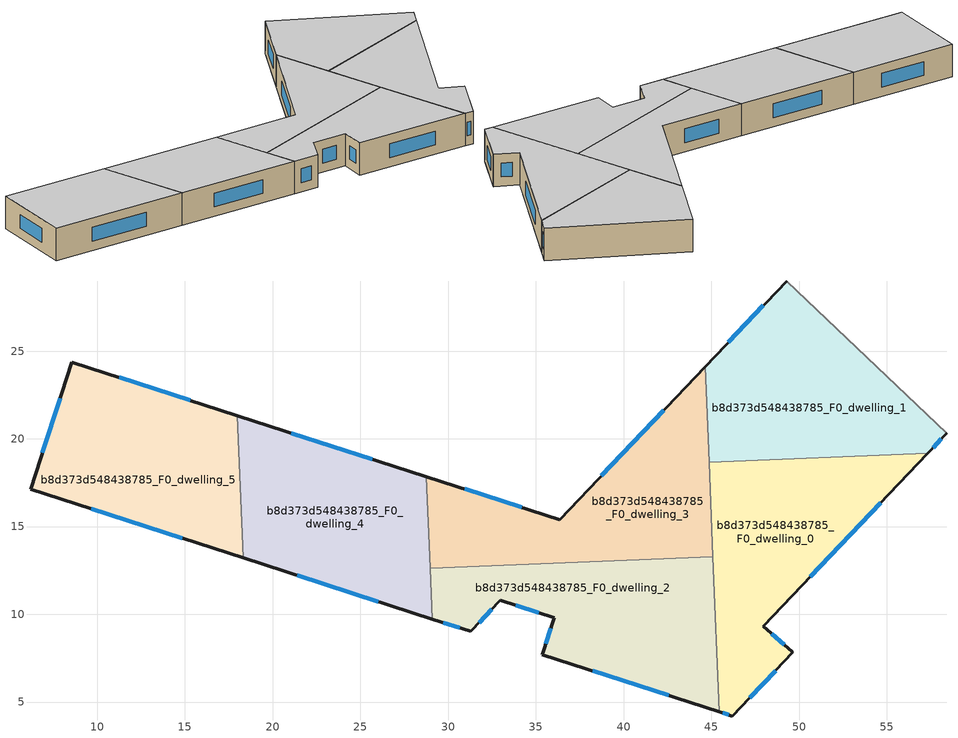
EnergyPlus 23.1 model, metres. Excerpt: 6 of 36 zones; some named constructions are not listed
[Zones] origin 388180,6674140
b8d373d548438785_F0_dwelling_0
 floor ground (EU_floor_Construction): 57.34,19.18 47.98,9.33 49.62,7.85 49.65,7.83 46.21,4.21 45.45,4.45 44.87,18.68 z0
 wall outside (EU_wall_Construction): 45.45,4.45 46.21,4.21 49.65,7.83 49.62,7.85 47.98,9.33 57.34,19.18 z0:3
 wall to b8d373d548438785_F0_dwelling_1 (EU_wall_Construction): 57.34,19.18 44.87,18.68 z0:3
 wall to b8d373d548438785_F0_dwelling_2 (EU_wall_Construction): 45.09,13.27 45.45,4.45 z0:3
 wall to b8d373d548438785_F0_dwelling_3 (EU_wall_Construction): 44.87,18.68 45.09,13.27 z0:3
 window (EU_Window_Construction): 49.15,8.27 48.44,8.91 / 47.19,5.24 48.67,6.79 / 45.66,4.38 45.99,4.28 / 50.65,12.14 54.67,16.36 z0.86:2.14
 ceiling to b8d373d548438785_F1_dwelling_0 (EU_floor_Construction): 49.65,7.83 49.62,7.85 47.98,9.33 57.34,19.18 44.87,18.68 45.45,4.45 46.21,4.21 z3
b8d373d548438785_F0_dwelling_1
 floor ground (EU_floor_Construction): 58.42,20.32 57.34,19.18 44.87,18.68 44.66,24.11 49.29,29 z0
 wall outside (EU_wall_Construction): 49.29,29 44.66,24.11 / 57.34,19.18 58.42,20.32 z0:3
 wall adiabatic (EU_wall_Construction): 58.42,20.32 49.29,29 z0:3
 wall to b8d373d548438785_F0_dwelling_3 (EU_wall_Construction): 44.66,24.11 44.87,18.68 z0:3
 window (EU_Window_Construction): 47.97,27.6 45.98,25.51 / 57.65,19.5 58.11,19.99 z0.86:2.14
 ceiling to b8d373d548438785_F1_dwelling_1 (EU_floor_Construction): 57.34,19.18 58.42,20.32 49.29,29 44.66,24.11 44.87,18.68 z3
b8d373d548438785_F0_dwelling_2
 floor ground (EU_floor_Construction): 45.09,13.27 45.45,4.45 35.36,7.71 36.04,9.81 32.97,10.8 31.3,9.02 29.1,9.73 28.98,12.63 z0
 wall outside (EU_wall_Construction): 29.1,9.73 31.3,9.02 32.97,10.8 36.04,9.81 35.36,7.71 45.45,4.45 z0:3
 wall to b8d373d548438785_F0_dwelling_3 (EU_wall_Construction): 45.09,13.27 28.98,12.63 z0:3
 wall to b8d373d548438785_F0_dwelling_4 (EU_wall_Construction): 28.98,12.63 29.1,9.73 z0:3
 window (EU_Window_Construction): 35.85,9.21 35.56,8.31 / 33.85,10.52 35.17,10.09 / 31.78,9.53 32.49,10.29 / 29.73,9.53 30.67,9.22 / 38.24,6.78 42.57,5.38 z0.86:2.14
 ceiling to b8d373d548438785_F1_dwelling_2 (EU_floor_Construction): 45.45,4.45 45.09,13.27 28.98,12.63 29.1,9.73 31.3,9.02 32.97,10.8 36.04,9.81 35.36,7.71 z3
b8d373d548438785_F0_dwelling_3
 floor ground (EU_floor_Construction): 44.66,24.11 45.09,13.27 28.98,12.63 28.77,17.84 36.36,15.39 z0
 wall outside (EU_wall_Construction): 44.66,24.11 36.36,15.39 28.77,17.84 z0:3
 wall to b8d373d548438785_F0_dwelling_4 (EU_wall_Construction): 28.77,17.84 28.98,12.63 z0:3
 window (EU_Window_Construction): 34.2,16.09 30.94,17.14 / 42.29,21.62 38.73,17.88 z0.86:2.14
 ceiling to b8d373d548438785_F1_dwelling_3 (EU_floor_Construction): 45.09,13.27 44.66,24.11 36.36,15.39 28.77,17.84 28.98,12.63 z3
b8d373d548438785_F0_dwelling_4
 floor ground (EU_floor_Construction): 28.77,17.84 29.1,9.73 18.32,13.21 18,21.32 z0
 wall outside (EU_wall_Construction): 18.32,13.21 29.1,9.73 / 28.77,17.84 18,21.32 z0:3
 wall to b8d373d548438785_F0_dwelling_5 (EU_wall_Construction): 18,21.32 18.32,13.21 z0:3
 window (EU_Window_Construction): 21.4,12.22 26.02,10.73 / 25.69,18.84 21.07,20.33 z0.86:2.14
 ceiling to b8d373d548438785_F1_dwelling_4 (EU_floor_Construction): 29.1,9.73 28.77,17.84 18,21.32 18.32,13.21 z3
b8d373d548438785_F0_dwelling_5
 floor ground (EU_floor_Construction): 18,21.32 18.32,13.21 6.21,17.12 8.55,24.37 z0
 wall outside (EU_wall_Construction): 18,21.32 8.55,24.37 6.21,17.12 18.32,13.21 z0:3
 window (EU_Window_Construction): 9.67,16.01 14.86,14.33 / 7.89,22.3 6.88,19.19 / 15.3,22.19 11.25,23.5 z0.86:2.14
 ceiling to b8d373d548438785_F1_dwelling_5 (EU_floor_Construction): 18.32,13.21 18,21.32 8.55,24.37 6.21,17.12 z3
[HVACTEMPLATE:THERMOSTAT] Constant Heating Setpoint=20; Constant Cooling Setpoint=50
EU_HeatOnly_b8d373d548438785_F0_dwelling_0; EU_HeatOnly_b8d373d548438785_F0_dwelling_1; EU_HeatOnly_b8d373d548438785_F0_dwelling_2; EU_HeatOnly_b8d373d548438785_F0_dwelling_3; EU_HeatOnly_b8d373d548438785_F0_dwelling_4; EU_HeatOnly_b8d373d548438785_F0_dwelling_5; EU_HeatOnly_b8d373d548438785_F1_dwelling_0; EU_HeatOnly_b8d373d548438785_F1_dwelling_1; EU_HeatOnly_b8d373d548438785_F1_dwelling_2; EU_HeatOnly_b8d373d548438785_F1_dwelling_3; EU_HeatOnly_b8d373d548438785_F1_dwelling_4; EU_HeatOnly_b8d373d548438785_F1_dwelling_5; EU_HeatOnly_b8d373d548438785_F2_dwelling_0; EU_HeatOnly_b8d373d548438785_F2_dwelling_1; EU_HeatOnly_b8d373d548438785_F2_dwelling_2; EU_HeatOnly_b8d373d548438785_F2_dwelling_3; EU_HeatOnly_b8d373d548438785_F2_dwelling_4; EU_HeatOnly_b8d373d548438785_F2_dwelling_5; EU_HeatOnly_b8d373d548438785_F3_dwelling_0; EU_HeatOnly_b8d373d548438785_F3_dwelling_1; EU_HeatOnly_b8d373d548438785_F3_dwelling_2; EU_HeatOnly_b8d373d548438785_F3_dwelling_3; EU_HeatOnly_b8d373d548438785_F3_dwelling_4; EU_HeatOnly_b8d373d548438785_F3_dwelling_5; EU_HeatOnly_b8d373d548438785_F4_dwelling_0; EU_HeatOnly_b8d373d548438785_F4_dwelling_1; EU_HeatOnly_b8d373d548438785_F4_dwelling_2; EU_HeatOnly_b8d373d548438785_F4_dwelling_3; EU_HeatOnly_b8d373d548438785_F4_dwelling_4; EU_HeatOnly_b8d373d548438785_F4_dwelling_5; EU_HeatOnly_b8d373d548438785_F5_dwelling_0; EU_HeatOnly_b8d373d548438785_F5_dwelling_1; EU_HeatOnly_b8d373d548438785_F5_dwelling_2; EU_HeatOnly_b8d373d548438785_F5_dwelling_3; EU_HeatOnly_b8d373d548438785_F5_dwelling_4; EU_HeatOnly_b8d373d548438785_F5_dwelling_5
[SCHEDULE:CONSTANT]
Name | Hourly Value
EU_AlwaysOn | 1
EU_CoolingOff | 0
[SCHEDULE:FILE] Column Number=1; Rows to Skip at Top=0; Number of Hours of Data=8760; Column Separator=Comma; Interpolate to Timestep=No; Minutes per Item=60; Adjust Schedule for Daylight Savings=Yes
Name | File
EU_Step8_GainSchedule_b8d373d548438785_F1_dwelling_2_f000 | ../../schedules/b8d373d548438785/b8d373d548438785_F1_dwelling_2_f000_gain.csv
EU_Step8_GainSchedule_b8d373d548438785_F1_dwelling_3_f000 | ../../schedules/b8d373d548438785/b8d373d548438785_F1_dwelling_3_f000_gain.csv
EU_Step8_GainSchedule_b8d373d548438785_F1_dwelling_4_f000 | ../../schedules/b8d373d548438785/b8d373d548438785_F1_dwelling_4_f000_gain.csv
EU_Step8_GainSchedule_b8d373d548438785_F1_dwelling_5_f000 | ../../schedules/b8d373d548438785/b8d373d548438785_F1_dwelling_5_f000_gain.csv
EU_Step8_GainSchedule_b8d373d548438785_F2_dwelling_0_f000 | ../../schedules/b8d373d548438785/b8d373d548438785_F2_dwelling_0_f000_gain.csv
EU_Step8_GainSchedule_b8d373d548438785_F2_dwelling_1_f000 | ../../schedules/b8d373d548438785/b8d373d548438785_F2_dwelling_1_f000_gain.csv
EU_Step8_GainSchedule_b8d373d548438785_F2_dwelling_2_f000 | ../../schedules/b8d373d548438785/b8d373d548438785_F2_dwelling_2_f000_gain.csv
EU_Step8_GainSchedule_b8d373d548438785_F2_dwelling_3_f000 | ../../schedules/b8d373d548438785/b8d373d548438785_F2_dwelling_3_f000_gain.csv
EU_Step8_GainSchedule_b8d373d548438785_F2_dwelling_4_f000 | ../../schedules/b8d373d548438785/b8d373d548438785_F2_dwelling_4_f000_gain.csv
EU_Step8_GainSchedule_b8d373d548438785_F2_dwelling_5_f000 | ../../schedules/b8d373d548438785/b8d373d548438785_F2_dwelling_5_f000_gain.csv
EU_Step8_GainSchedule_b8d373d548438785_F3_dwelling_0_f000 | ../../schedules/b8d373d548438785/b8d373d548438785_F3_dwelling_0_f000_gain.csv
EU_Step8_GainSchedule_b8d373d548438785_F3_dwelling_1_f000 | ../../schedules/b8d373d548438785/b8d373d548438785_F3_dwelling_1_f000_gain.csv
EU_Step8_GainSchedule_b8d373d548438785_F3_dwelling_2_f000 | ../../schedules/b8d373d548438785/b8d373d548438785_F3_dwelling_2_f000_gain.csv
EU_Step8_GainSchedule_b8d373d548438785_F3_dwelling_3_f000 | ../../schedules/b8d373d548438785/b8d373d548438785_F3_dwelling_3_f000_gain.csv
EU_Step8_GainSchedule_b8d373d548438785_F3_dwelling_4_f000 | ../../schedules/b8d373d548438785/b8d373d548438785_F3_dwelling_4_f000_gain.csv
EU_Step8_GainSchedule_b8d373d548438785_F3_dwelling_5_f000 | ../../schedules/b8d373d548438785/b8d373d548438785_F3_dwelling_5_f000_gain.csv
EU_Step8_GainSchedule_b8d373d548438785_F4_dwelling_0_f000 | ../../schedules/b8d373d548438785/b8d373d548438785_F4_dwelling_0_f000_gain.csv
EU_Step8_GainSchedule_b8d373d548438785_F4_dwelling_1_f000 | ../../schedules/b8d373d548438785/b8d373d548438785_F4_dwelling_1_f000_gain.csv
EU_Step8_GainSchedule_b8d373d548438785_F4_dwelling_2_f000 | ../../schedules/b8d373d548438785/b8d373d548438785_F4_dwelling_2_f000_gain.csv
EU_Step8_GainSchedule_b8d373d548438785_F4_dwelling_3_f000 | ../../schedules/b8d373d548438785/b8d373d548438785_F4_dwelling_3_f000_gain.csv
EU_Step8_GainSchedule_b8d373d548438785_F4_dwelling_4_f000 | ../../schedules/b8d373d548438785/b8d373d548438785_F4_dwelling_4_f000_gain.csv
EU_Step8_GainSchedule_b8d373d548438785_F4_dwelling_5_f000 | ../../schedules/b8d373d548438785/b8d373d548438785_F4_dwelling_5_f000_gain.csv
EU_Step8_GainSchedule_b8d373d548438785_F5_dwelling_0_f000 | ../../schedules/b8d373d548438785/b8d373d548438785_F5_dwelling_0_f000_gain.csv
EU_Step8_GainSchedule_b8d373d548438785_F5_dwelling_1_f000 | ../../schedules/b8d373d548438785/b8d373d548438785_F5_dwelling_1_f000_gain.csv
EU_Step8_GainSchedule_b8d373d548438785_F5_dwelling_2_f000 | ../../schedules/b8d373d548438785/b8d373d548438785_F5_dwelling_2_f000_gain.csv
EU_Step8_GainSchedule_b8d373d548438785_F5_dwelling_3_f000 | ../../schedules/b8d373d548438785/b8d373d548438785_F5_dwelling_3_f000_gain.csv
EU_Step8_GainSchedule_b8d373d548438785_F5_dwelling_4_f000 | ../../schedules/b8d373d548438785/b8d373d548438785_F5_dwelling_4_f000_gain.csv
EU_Step8_GainSchedule_b8d373d548438785_F5_dwelling_5_f000 | ../../schedules/b8d373d548438785/b8d373d548438785_F5_dwelling_5_f000_gain.csv
